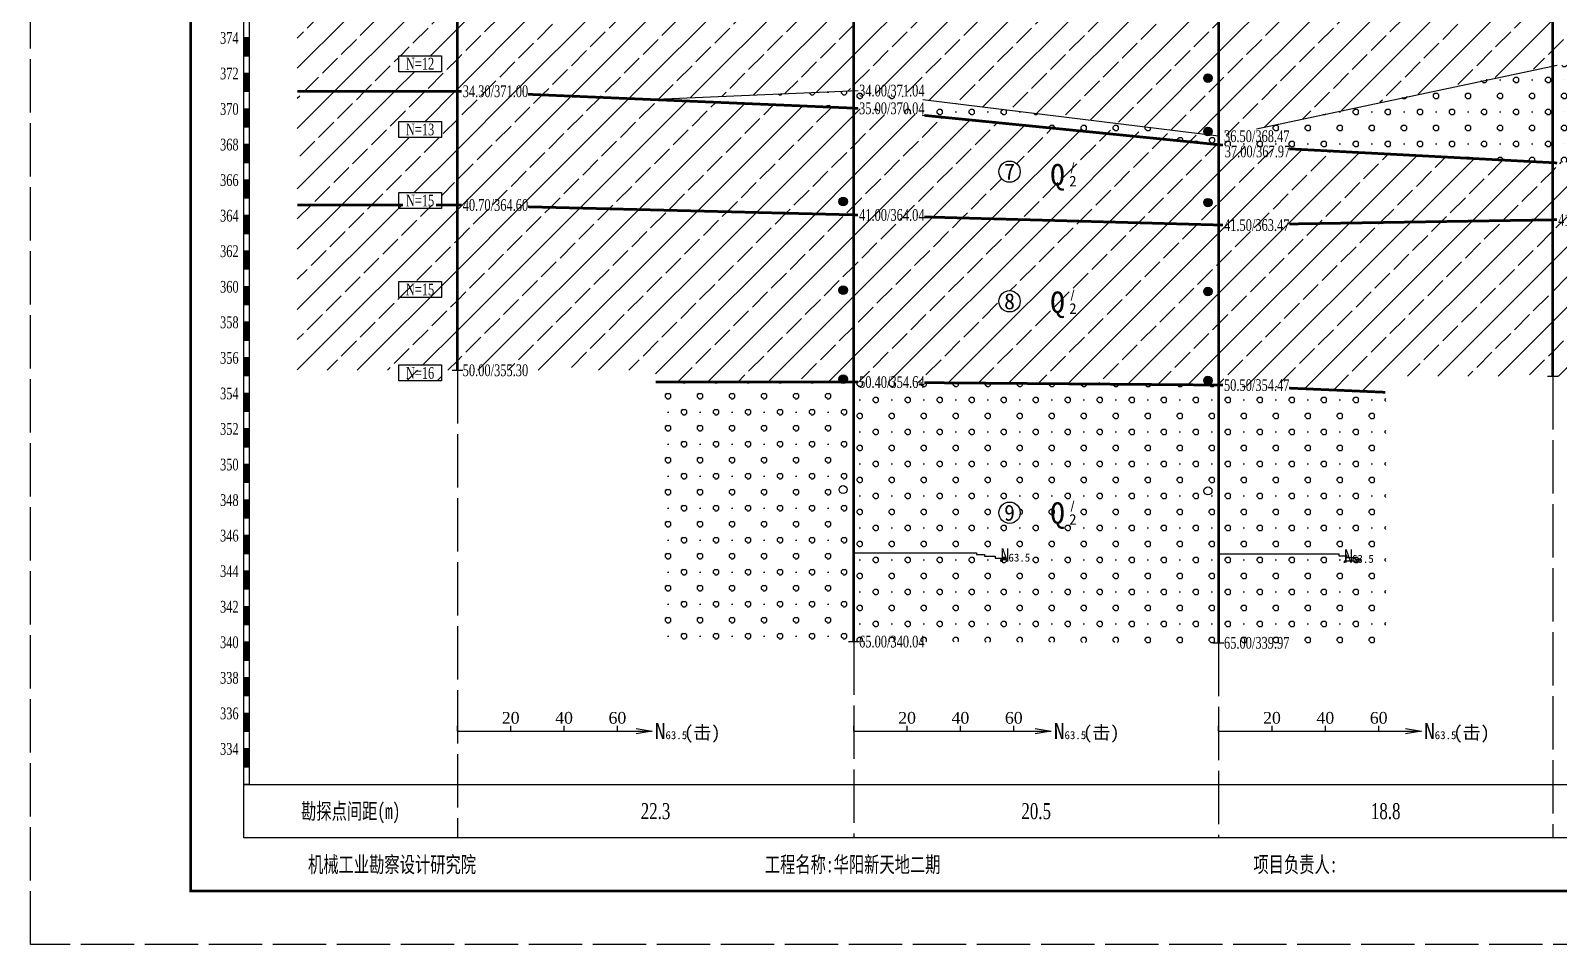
# Model space of a CAD drawing. Header units: millimetres. Extents: x -30 to 2967, y -786 to 1322.
# Drawn here: x 856.1 to 1142.5, y -785.6 to -614.2 of the extents above; entities that cross this region are included whole.
import ezdxf
from ezdxf.enums import TextEntityAlignment as Align

# ---------------------------------------------------------------- set-up
doc = ezdxf.new("R2010")
doc.units = ezdxf.units.MM
doc.linetypes.add('XX', pattern=[12, 10, -2])
doc.layers.add('MASKTEXT', color=7, linetype='Continuous')
doc.styles.add('Dzcd', font='TIMES.TTF')
doc.styles.add('DzSl', font='italic__.ttf')
doc.styles.get("Standard").update_dxf_attribs({"font": 'SimSun.ttf'})
pattern_1 = [(0, (936.3495, -1862.2876), (3, 3), [0.4142, -5.5858]), (0, (936.3495, -1861.2876), (3, 3), [0.4142, -5.5858]), (90, (936.0566, -1861.9947), (-3, 3), [0.4142, -5.5858]), (90, (937.0566, -1861.9947), (-3, 3), [0.4142, -5.5858]), (45, (936.7637, -1862.2876), (-3.000042, 3.000042), [0.4142, -3.8285]), (45, (936.0566, -1861.5805), (-3.000042, 3.000042), [0.4142, -3.8285]), (135, (936.3495, -1862.2876), (-3.000042, -3.000042), [0.4142, -3.8285]), (135, (937.0566, -1861.5805), (-3.000042, -3.000042), [0.4142, -3.8285]), (0, (939.5566, -1861.7876), (0, 6), [0, -6])]
pattern_2 = [(0, (0.293, 0), (3, 3), [0.4142, -5.5858]), (0, (0.293, 1), (3, 3), [0.4142, -5.5858]), (90, (0, 0.293), (-3, 3), [0.4142, -5.5858]), (90, (1, 0.293), (-3, 3), [0.4142, -5.5858]), (45, (0.707, 0), (-3.000042, 3.000042), [0.4142, -3.8285]), (45, (0, 0.707), (-3.000042, 3.000042), [0.4142, -3.8285]), (135, (0.293, 0), (-3.000042, -3.000042), [0.4142, -3.8285]), (135, (1, 0.707), (-3.000042, -3.000042), [0.4142, -3.8285]), (0, (3.5, 0.5), (0, 6), [0, -6])]
pattern_3 = [(45, (0, 0), (-5.656854, 5.656854), []), (45, (5.657, 0), (-2.828427, 8.48528), [4, -1])]

# ---------------------------------------------------------------- blocks, each defined once
blk = doc.blocks.new('TL_YZY')
h = blk.add_hatch(color=256)
edge = h.paths.add_edge_path()
edge.add_arc((0, -0.79), 0.8, 0, 360)
blk.add_circle((0, -0.79), 0.8)
blk = doc.blocks.new('TL_BGN')
blk.add_lwpolyline([(-8, 0), (0, 0), (0, -3), (-8, -3)], close=True)
blk = doc.blocks.new('TL_RDY')
blk.add_circle((0, -1.51), 0.75)

msp = doc.modelspace()

# ---------------------------------------------------------------- hatches: boundary and pattern name
h = msp.add_hatch()
h.set_pattern_fill('粉质粘土', color=256, style=0)
h.set_pattern_definition(pattern_3)
h.paths.add_polyline_path([(936.06, -589.62), (1010.36, -585.49), (1010.36, -628.82), (936.06, -625.62)])
h.paths.add_polyline_path([(973.31, -627.12), (1010.36, -625.49), (1010.36, -628.82)], flags=16)
h.paths.add_polyline_path([(936.16, -589.72), (1010.36, -597.82), (1010.36, -605.49), (936.16, -612.29)], flags=16)
h.paths.add_polyline_path([(936.48, -591.34), (949.63, -591.34), (949.63, -587.89), (936.48, -587.89)], flags=24)
h.paths.add_polyline_path([(936.48, -614.01), (949.63, -614.01), (949.63, -610.56), (936.48, -610.56)], flags=24)
h.paths.add_polyline_path([(936.48, -614.01), (949.63, -614.01), (949.63, -610.56), (936.48, -610.56)], flags=8)
h.paths.add_polyline_path([(936.48, -627.34), (949.63, -627.34), (949.63, -623.89), (936.48, -623.89)], flags=25)
h.paths.add_polyline_path([(999.36, -583.82), (1007.36, -583.82), (1007.36, -586.82), (999.36, -586.82)])
h.paths.add_polyline_path([(1000.18, -587.02), (1006.53, -587.02), (1006.53, -583.67), (1000.18, -583.67)], flags=9)
h = msp.add_hatch()
h.set_pattern_fill('粉质粘土', color=256, style=0)
h.set_pattern_definition(pattern_3)
h.paths.add_polyline_path([(1010.36, -585.49), (1078.76, -587.72), (1078.76, -635.72), (1010.36, -628.82)])
edge = h.paths.add_edge_path(flags=16)
edge.add_arc((1039.56, -609.1), 2, 0, 360)
h.paths.add_polyline_path([(1044.66, -632.17), (1078.76, -634.06), (1078.76, -635.72)])
h.paths.add_polyline_path([(1010.46, -625.59), (1078.76, -634.01), (1078.76, -635.64), (1010.46, -628.82)], flags=16)
h.paths.add_polyline_path([(1010.46, -597.92), (1078.76, -598.39), (1078.76, -602.39), (1010.46, -605.49)])
h.paths.add_polyline_path([(1046.04, -613.24), (1051.07, -613.24), (1051.07, -606.67), (1046.04, -606.67)], flags=24)
h.paths.add_polyline_path([(1050.27, -612.39), (1052.66, -612.39), (1052.66, -609.47), (1050.27, -609.47)], flags=24)
h.paths.add_polyline_path([(1050.26, -609.9), (1054.37, -609.9), (1054.37, -606.9), (1050.26, -606.9)], flags=24)
h.paths.add_polyline_path([(1010.78, -587.21), (1023.93, -587.21), (1023.93, -583.76), (1010.78, -583.76)], flags=9)
h.paths.add_polyline_path([(1010.78, -599.54), (1023.93, -599.54), (1023.93, -596.09), (1010.78, -596.09)], flags=24)
h.paths.add_polyline_path([(1010.78, -607.21), (1023.93, -607.21), (1023.93, -603.76), (1010.78, -603.76)], flags=24)
h.paths.add_polyline_path([(1010.78, -627.21), (1023.93, -627.21), (1023.93, -623.76), (1010.78, -623.76)], flags=24)
h.paths.add_polyline_path([(1010.78, -630.54), (1023.93, -630.54), (1023.93, -627.09), (1010.78, -627.09)], flags=24)
h = msp.add_hatch()
h.set_pattern_fill('粉质粘土', color=256, style=0)
h.set_pattern_definition(pattern_3)
h.paths.add_polyline_path([(1078.76, -587.72), (1141.39, -586.72), (1141.39, -639.06), (1078.76, -635.72)])
h.paths.add_polyline_path([(1078.86, -634.16), (1141.39, -620.72), (1141.39, -639.06), (1078.86, -635.72)], flags=16)
h.paths.add_polyline_path([(1078.86, -598.49), (1110.07, -600.97), (1078.86, -602.39)], flags=16)
h.paths.add_polyline_path([(1079.18, -589.44), (1092.33, -589.44), (1092.33, -585.99), (1079.18, -585.99)], flags=9)
h.paths.add_polyline_path([(1079.18, -600.11), (1092.33, -600.11), (1092.33, -596.66), (1079.18, -596.66)], flags=24)
h.paths.add_polyline_path([(1079.18, -604.11), (1092.33, -604.11), (1092.33, -600.66), (1079.18, -600.66)], flags=24)
h.paths.add_polyline_path([(1079.18, -635.77), (1092.33, -635.77), (1092.33, -632.32), (1079.18, -632.32)], flags=24)
h.paths.add_polyline_path([(1079.33, -638.63), (1092.48, -638.63), (1092.48, -635.18), (1079.33, -635.18)], flags=24)
h = msp.add_hatch()
h.set_pattern_fill('粉质粘土', color=256, style=0)
h.set_pattern_definition(pattern_3)
h.paths.add_polyline_path([(1141.39, -586.72), (1223.46, -593.02), (1223.46, -632.36), (1141.39, -639.06)])
h.paths.add_polyline_path([(1141.49, -620.82), (1223.46, -617.36), (1223.46, -632.36), (1141.49, -639.06)], flags=0)
h.paths.add_polyline_path([(1141.81, -588.44), (1154.97, -588.44), (1154.97, -584.99), (1141.81, -584.99)], flags=8)
h.paths.add_polyline_path([(1141.81, -622.44), (1154.97, -622.44), (1154.97, -618.99), (1141.81, -618.99)], flags=8)
h.paths.add_polyline_path([(1141.81, -622.44), (1154.97, -622.44), (1154.97, -618.99), (1141.81, -618.99)], flags=8)
h.paths.add_polyline_path([(1141.81, -640.77), (1154.97, -640.77), (1154.97, -637.32), (1141.81, -637.32)], flags=8)
h = msp.add_hatch()
h.set_pattern_fill('粉质粘土', color=256, style=0)
h.set_pattern_definition(pattern_3)
h.paths.add_polyline_path([(906.06, -589.62), (936.06, -589.62), (936.06, -625.62), (906.06, -625.62)])
h.paths.add_polyline_path([(906.16, -589.72), (936.06, -589.62), (936.06, -612.29), (906.16, -612.29)], flags=16)
h.paths.add_polyline_path([(925.88, -622.15), (932.23, -622.15), (932.23, -618.8), (925.88, -618.8)], flags=24)
h.paths.add_polyline_path([(925.88, -594.49), (932.23, -594.49), (932.23, -591.13), (925.88, -591.13)], flags=8)
h.paths.add_polyline_path([(925.06, -618.95), (933.06, -618.95), (933.06, -621.95), (925.06, -621.95)], flags=16)
h.paths.add_polyline_path([(925.88, -622.15), (932.23, -622.15), (932.23, -618.8), (925.88, -618.8)], flags=8)
for points in [[(896.06, -618.95), (896.06, -615.62), (897.06, -615.62), (897.06, -618.95)], [(896.06, -625.62), (896.06, -622.29), (897.06, -622.29), (897.06, -625.62)], [(896.06, -632.29), (896.06, -628.95), (897.06, -628.95), (897.06, -632.29)], [(896.06, -638.95), (896.06, -635.62), (897.06, -635.62), (897.06, -638.95)], [(896.06, -645.62), (896.06, -642.29), (897.06, -642.29), (897.06, -645.62)], [(896.06, -652.29), (896.06, -648.95), (897.06, -648.95), (897.06, -652.29)], [(896.06, -658.95), (896.06, -655.62), (897.06, -655.62), (897.06, -658.95)], [(896.06, -665.62), (896.06, -662.29), (897.06, -662.29), (897.06, -665.62)], [(896.06, -672.29), (896.06, -668.95), (897.06, -668.95), (897.06, -672.29)], [(896.06, -678.95), (896.06, -675.62), (897.06, -675.62), (897.06, -678.95)], [(896.06, -685.62), (896.06, -682.29), (897.06, -682.29), (897.06, -685.62)], [(896.06, -692.29), (896.06, -688.95), (897.06, -688.95), (897.06, -692.29)], [(896.06, -698.95), (896.06, -695.62), (897.06, -695.62), (897.06, -698.95)], [(896.06, -705.62), (896.06, -702.29), (897.06, -702.29), (897.06, -705.62)], [(896.06, -712.29), (896.06, -708.95), (897.06, -708.95), (897.06, -712.29)], [(896.06, -718.95), (896.06, -715.62), (897.06, -715.62), (897.06, -718.95)], [(896.06, -725.62), (896.06, -722.29), (897.06, -722.29), (897.06, -725.62)], [(896.06, -732.29), (896.06, -728.95), (897.06, -728.95), (897.06, -732.29)], [(896.06, -738.95), (896.06, -735.62), (897.06, -735.62), (897.06, -738.95)], [(896.06, -745.62), (896.06, -742.29), (897.06, -742.29), (897.06, -745.62)], [(896.06, -752.29), (896.06, -748.95), (897.06, -748.95), (897.06, -752.29)]]:
    msp.add_hatch(color=256).paths.add_polyline_path(points)
h = msp.add_hatch()
h.set_pattern_fill('圆砾', color=256, style=0)
h.set_pattern_definition(pattern_2)
h.paths.add_polyline_path([(1141.49, -620.82), (1223.46, -617.36), (1223.46, -632.36), (1141.49, -639.06)])
edge = h.paths.add_edge_path(flags=16)
edge.add_arc((1221.46, -622.2), 0.75, 0, 360)
edge = h.paths.add_edge_path(flags=16)
edge.add_arc((1167.76, -628.16), 2, 0, 360)
h.paths.add_polyline_path([(1169.18, -630.97), (1171.56, -630.97), (1171.56, -628.08), (1169.18, -628.08)], flags=24)
h.paths.add_polyline_path([(1165.96, -630.39), (1169.55, -630.39), (1169.55, -626.01), (1165.96, -626.01)], flags=24)
h.paths.add_polyline_path([(1141.81, -640.77), (1154.97, -640.77), (1154.97, -637.32), (1141.81, -637.32)], flags=9)
h = msp.add_hatch()
h.set_pattern_fill('圆砾', color=256, style=0)
h.set_pattern_definition(pattern_2)
h.paths.add_polyline_path([(1078.86, -634.16), (1141.39, -620.72), (1141.39, -639.06), (1078.86, -635.72)])
h.paths.add_polyline_path([(1079.18, -635.77), (1092.33, -635.77), (1092.33, -632.32), (1079.18, -632.32)], flags=25)
h = msp.add_hatch()
h.set_pattern_fill('粉质粘土', color=256, style=0)
h.set_pattern_definition(pattern_3)
h.paths.add_polyline_path([(936.06, -625.62), (1010.36, -628.82), (1010.36, -648.82), (936.06, -646.96)])
h.paths.add_polyline_path([(936.48, -627.34), (949.63, -627.34), (949.63, -623.89), (936.48, -623.89)], flags=8)
h.paths.add_polyline_path([(936.48, -648.67), (949.63, -648.67), (949.63, -645.22), (936.48, -645.22)], flags=8)
h = msp.add_hatch()
h.set_pattern_fill('圆砾', color=256, style=0)
h.set_pattern_definition(pattern_2)
h.paths.add_polyline_path([(1010.46, -625.59), (1078.76, -634.01), (1078.76, -635.64), (1010.46, -628.82)])
h.paths.add_polyline_path([(1010.78, -630.54), (1023.93, -630.54), (1023.93, -627.09), (1010.78, -627.09)], flags=25)
h.paths.add_polyline_path([(1010.78, -627.21), (1023.93, -627.21), (1023.93, -623.76), (1010.78, -623.76)], flags=9)
h = msp.add_hatch()
h.set_pattern_fill('粉质粘土', color=256, style=0)
h.set_pattern_definition(pattern_3)
h.paths.add_polyline_path([(906.06, -625.62), (936.06, -625.62), (936.06, -646.96), (906.06, -646.96)])
h.paths.add_polyline_path([(925.88, -647.82), (932.23, -647.82), (932.23, -644.47), (925.88, -644.47)], flags=9)
h.paths.add_polyline_path([(925.88, -634.48), (932.23, -634.48), (932.23, -631.13), (925.88, -631.13)], flags=24)
h.paths.add_polyline_path([(925.06, -631.29), (933.06, -631.29), (933.06, -634.29), (925.06, -634.29)], flags=16)
h.paths.add_polyline_path([(925.06, -644.62), (933.06, -644.62), (933.06, -647.62), (925.06, -647.62)])
h.paths.add_polyline_path([(925.88, -634.48), (932.23, -634.48), (932.23, -631.13), (925.88, -631.13)], flags=24)
h.paths.add_polyline_path([(925.88, -647.82), (932.23, -647.82), (932.23, -644.47), (925.88, -644.47)], flags=9)
h = msp.add_hatch()
h.set_pattern_fill('圆砾', color=256, style=0)
h.set_pattern_definition(pattern_1)
h.paths.add_polyline_path([(973.31, -627.12), (1010.36, -625.49), (1010.36, -628.82)])
h = msp.add_hatch()
h.set_pattern_fill('粉质粘土', color=256, style=0)
h.set_pattern_definition(pattern_3)
h.paths.add_polyline_path([(1010.36, -628.82), (1078.76, -635.72), (1078.76, -650.72), (1010.36, -648.82)])
edge = h.paths.add_edge_path(flags=16)
edge.add_arc((1039.56, -640.7), 2, 0, 360)
h.paths.add_polyline_path([(1046.04, -644.81), (1051.07, -644.81), (1051.07, -638.25), (1046.04, -638.25)], flags=24)
h.paths.add_polyline_path([(1050.28, -643.96), (1052.66, -643.96), (1052.66, -641.07), (1050.28, -641.07)], flags=24)
h.paths.add_polyline_path([(1050.26, -641.47), (1052.4, -641.47), (1052.4, -638.47), (1050.26, -638.47)], flags=24)
h.paths.add_polyline_path([(1010.78, -630.54), (1023.93, -630.54), (1023.93, -627.09), (1010.78, -627.09)], flags=9)
h.paths.add_polyline_path([(1010.78, -650.54), (1023.93, -650.54), (1023.93, -647.09), (1010.78, -647.09)], flags=25)
h = msp.add_hatch()
h.set_pattern_fill('圆砾', color=256, style=0)
h.set_pattern_definition(pattern_1)
h.paths.add_polyline_path([(1044.66, -632.17), (1078.76, -634.06), (1078.76, -635.72)])
h = msp.add_hatch()
h.set_pattern_fill('粉质粘土', color=256, style=0)
h.set_pattern_definition(pattern_3)
h.paths.add_polyline_path([(1141.39, -639.06), (1223.46, -632.36), (1223.46, -649.02), (1141.39, -649.72)])
h.paths.add_polyline_path([(1141.81, -640.77), (1154.97, -640.77), (1154.97, -637.32), (1141.81, -637.32)], flags=8)
h.paths.add_polyline_path([(1141.81, -651.44), (1154.97, -651.44), (1154.97, -647.99), (1141.81, -647.99)], flags=8)
h = msp.add_hatch()
h.set_pattern_fill('粉质粘土', color=256, style=0)
h.set_pattern_definition(pattern_3)
h.paths.add_polyline_path([(1078.76, -635.72), (1141.39, -639.06), (1141.39, -649.72), (1078.76, -650.72)])
h.paths.add_polyline_path([(1079.33, -638.63), (1092.48, -638.63), (1092.48, -635.18), (1079.33, -635.18)], flags=9)
h.paths.add_polyline_path([(1079.18, -652.44), (1092.33, -652.44), (1092.33, -648.99), (1079.18, -648.99)], flags=9)
h = msp.add_hatch()
h.set_pattern_fill('粉质粘土', color=256, style=0)
h.set_pattern_definition(pattern_3)
h.paths.add_polyline_path([(906.06, -646.96), (936.06, -646.96), (936.06, -677.95), (906.06, -677.95)])
h.paths.add_polyline_path([(925.88, -664.48), (932.23, -664.48), (932.23, -661.13), (925.88, -661.13)], flags=24)
h.paths.add_polyline_path([(925.06, -676.95), (933.06, -676.95), (933.06, -679.95), (925.06, -679.95)])
h.paths.add_polyline_path([(925.88, -680.15), (932.23, -680.15), (932.23, -676.8), (925.88, -676.8)], flags=9)
h = msp.add_hatch()
h.set_pattern_fill('粉质粘土', color=256, style=0)
h.set_pattern_definition(pattern_3)
h.paths.add_polyline_path([(936.06, -646.96), (1010.36, -648.82), (1010.36, -680.16), (973.21, -680.16), (973.21, -677.95), (971.77, -677.95), (936.06, -677.95)])
h.paths.add_polyline_path([(936.48, -648.67), (949.63, -648.67), (949.63, -645.22), (936.48, -645.22)], flags=9)
edge = h.paths.add_edge_path()
edge.add_line((935.06, -677.95), (937.06, -677.95))
h.paths.add_polyline_path([(936.48, -679.67), (949.63, -679.67), (949.63, -676.22), (936.48, -676.22)], flags=25)
h = msp.add_hatch()
h.set_pattern_fill('粉质粘土', color=256, style=0)
h.set_pattern_definition(pattern_3)
h.paths.add_polyline_path([(1010.36, -648.82), (1078.76, -650.72), (1078.76, -680.72), (1010.36, -680.16)])
edge = h.paths.add_edge_path(flags=16)
edge.add_arc((1039.56, -665.01), 2, 0, 360)
h.paths.add_polyline_path([(1046.04, -668.71), (1051.07, -668.71), (1051.07, -662.15), (1046.04, -662.15)], flags=24)
h.paths.add_polyline_path([(1050.28, -667.86), (1052.66, -667.86), (1052.66, -664.97), (1050.28, -664.97)], flags=24)
h.paths.add_polyline_path([(1050.26, -665.37), (1052.4, -665.37), (1052.4, -662.37), (1050.26, -662.37)], flags=24)
h.paths.add_polyline_path([(1010.78, -650.54), (1023.93, -650.54), (1023.93, -647.09), (1010.78, -647.09)], flags=9)
h.paths.add_polyline_path([(1010.78, -681.87), (1023.93, -681.87), (1023.93, -678.42), (1010.78, -678.42)], flags=9)
h = msp.add_hatch()
h.set_pattern_fill('粉质粘土', color=256, style=0)
h.set_pattern_definition(pattern_3)
h.paths.add_polyline_path([(1078.76, -650.72), (1141.39, -649.72), (1141.39, -679.05), (1110.07, -679.05), (1110.1, -682.08), (1078.76, -680.72)])
h.paths.add_polyline_path([(1079.18, -652.44), (1092.33, -652.44), (1092.33, -648.99), (1079.18, -648.99)], flags=9)
h.paths.add_polyline_path([(1079.18, -682.44), (1092.33, -682.44), (1092.33, -678.99), (1079.18, -678.99)], flags=9)
h = msp.add_hatch()
h.set_pattern_fill('粉质粘土', color=256, style=0)
h.set_pattern_definition(pattern_3)
h.paths.add_polyline_path([(1141.39, -649.72), (1223.46, -649.02), (1223.46, -687.02), (1182.52, -685.24), (1182.42, -679.05), (1141.39, -679.05)])
h.paths.add_polyline_path([(1141.81, -651.44), (1154.97, -651.44), (1154.97, -647.99), (1141.81, -647.99)], flags=9)
h.paths.add_polyline_path([(1141.81, -680.77), (1154.97, -680.77), (1154.97, -677.32), (1141.81, -677.32)], flags=25)
h = msp.add_hatch()
h.set_pattern_fill('圆砾', color=256, style=0)
h.set_pattern_definition(pattern_2)
h.paths.add_polyline_path([(1010.36, -680.16), (1078.76, -680.72), (1078.76, -729.05), (1010.36, -728.82)])
edge = h.paths.add_edge_path(flags=16)
edge.add_arc((1039.56, -704.66), 2, 0, 360)
h.paths.add_polyline_path([(1046.04, -708.25), (1051.07, -708.25), (1051.07, -701.68), (1046.04, -701.68)], flags=24)
h.paths.add_polyline_path([(1050.28, -707.39), (1052.66, -707.39), (1052.66, -704.51), (1050.28, -704.51)], flags=24)
h.paths.add_polyline_path([(1050.26, -704.91), (1052.4, -704.91), (1052.4, -701.91), (1050.26, -701.91)], flags=24)
h.paths.add_polyline_path([(1010.78, -681.87), (1023.93, -681.87), (1023.93, -678.42), (1010.78, -678.42)], flags=9)
edge = h.paths.add_edge_path()
edge.add_line((1009.36, -728.82), (1011.36, -728.82))
h.paths.add_polyline_path([(1010.78, -730.54), (1023.93, -730.54), (1023.93, -727.09), (1010.78, -727.09)], flags=9)
h = msp.add_hatch()
h.set_pattern_fill('圆砾', color=256, style=0)
h.set_pattern_definition(pattern_1)
h.paths.add_polyline_path([(973.21, -680.16), (1010.36, -680.16), (1010.36, -728.82), (973.21, -728.82)])
h = msp.add_hatch()
h.set_pattern_fill('圆砾', color=256, style=0)
h.set_pattern_definition(pattern_2)
h.paths.add_polyline_path([(1078.76, -680.72), (1110.1, -682.08), (1110.07, -729.05), (1078.76, -729.05)])
h.paths.add_polyline_path([(1079.18, -682.44), (1092.33, -682.44), (1092.33, -678.99), (1079.18, -678.99)], flags=9)
edge = h.paths.add_edge_path()
edge.add_line((1077.76, -729.05), (1079.76, -729.05))
h.paths.add_polyline_path([(1079.18, -730.77), (1092.33, -730.77), (1092.33, -727.32), (1079.18, -727.32)], flags=9)

# ---------------------------------------------------------------- linework, layer by layer
for p, q in [((1085.84, -632.66), (1142.19, -620.72)), ((973.31, -627.12), (1011.16, -625.49)), ((973.31, -627.12), (1011.16, -628.82)), ((1023.32, -627.17), (1078.76, -634.01)), ((1023.21, -630.11), (1078.76, -635.64)), ((1044.66, -632.17), (1079.56, -635.72)), ((1142.19, -639.06), (1091.74, -636.41)), ((935.06, -677.95), (937.06, -677.95)), ((1140.39, -679.05), (1142.39, -679.05)), ((1009.36, -728.82), (1011.36, -728.82)), ((1077.76, -729.05), (1079.76, -729.05)), ((936.06, -745.62), (936.06, -744.62)), ((946.06, -745.62), (946.06, -744.62)), ((956.06, -745.62), (956.06, -744.62)), ((966.06, -745.62), (966.06, -744.62)), ((1010.36, -745.62), (1010.36, -744.62)), ((1020.36, -745.62), (1020.36, -744.62)), ((1030.36, -745.62), (1030.36, -744.62)), ((1040.36, -745.62), (1040.36, -744.62)), ((1078.76, -745.62), (1078.76, -744.62)), ((1088.76, -745.62), (1088.76, -744.62)), ((1098.76, -745.62), (1098.76, -744.62)), ((1108.76, -745.62), (1108.76, -744.62)), ((936.06, -745.62), (972.56, -745.62)), ((1010.36, -745.62), (1047.36, -745.62)), ((1078.76, -745.62), (1116.76, -745.62))]:
    msp.add_line(p, q)
at = {"linetype": 'XX'}
for p, q in [((936.06, -677.95), (936.06, -765.62)), ((1141.39, -679.05), (1141.39, -765.62)), ((1010.36, -728.82), (1010.36, -765.62)), ((1078.76, -729.05), (1078.76, -765.62))]:
    msp.add_line(p, q, dxfattribs=at)
msp.add_lwpolyline([(856.06, -785.62), (856.06, -469.02), (1283.46, -469.02), (1283.46, -785.62)], close=True, dxfattribs=at)
at = {"const_width": 0.5}
msp.add_lwpolyline([(886.06, -775.62), (886.06, -479.02), (1273.46, -479.02), (1273.46, -775.62)], close=True, dxfattribs=at)
for points in [[(936.06, -511.29, 0.5, 0.5, 0), (936.06, -677.95, 0, 0, 0)], [(1078.76, -512.39, 0.5, 0.5, 0), (1078.76, -729.05, 0, 0, 0)], [(1141.39, -512.39, 0.5, 0.5, 0), (1141.39, -679.05, 0, 0, 0)], [(1010.36, -546.82, 0.5, 0.5, 0), (1010.36, -728.82, 0, 0, 0)]]:
    msp.add_lwpolyline(points, format="xyseb")
for points in [[(896.06, -615.62), (896.06, -612.29), (897.06, -612.29), (897.06, -615.62)], [(896.06, -618.95), (896.06, -615.62), (897.06, -615.62), (897.06, -618.95)], [(896.06, -622.29), (896.06, -618.95), (897.06, -618.95), (897.06, -622.29)], [(896.06, -625.62), (896.06, -622.29), (897.06, -622.29), (897.06, -625.62)], [(896.06, -628.95), (896.06, -625.62), (897.06, -625.62), (897.06, -628.95)], [(896.06, -632.29), (896.06, -628.95), (897.06, -628.95), (897.06, -632.29)], [(896.06, -635.62), (896.06, -632.29), (897.06, -632.29), (897.06, -635.62)], [(896.06, -638.95), (896.06, -635.62), (897.06, -635.62), (897.06, -638.95)], [(896.06, -642.29), (896.06, -638.95), (897.06, -638.95), (897.06, -642.29)], [(896.06, -645.62), (896.06, -642.29), (897.06, -642.29), (897.06, -645.62)], [(896.06, -648.95), (896.06, -645.62), (897.06, -645.62), (897.06, -648.95)], [(896.06, -652.29), (896.06, -648.95), (897.06, -648.95), (897.06, -652.29)], [(896.06, -655.62), (896.06, -652.29), (897.06, -652.29), (897.06, -655.62)], [(896.06, -658.95), (896.06, -655.62), (897.06, -655.62), (897.06, -658.95)], [(896.06, -662.29), (896.06, -658.95), (897.06, -658.95), (897.06, -662.29)], [(896.06, -665.62), (896.06, -662.29), (897.06, -662.29), (897.06, -665.62)], [(896.06, -668.95), (896.06, -665.62), (897.06, -665.62), (897.06, -668.95)], [(896.06, -672.29), (896.06, -668.95), (897.06, -668.95), (897.06, -672.29)], [(896.06, -675.62), (896.06, -672.29), (897.06, -672.29), (897.06, -675.62)], [(896.06, -678.95), (896.06, -675.62), (897.06, -675.62), (897.06, -678.95)], [(896.06, -682.29), (896.06, -678.95), (897.06, -678.95), (897.06, -682.29)], [(896.06, -685.62), (896.06, -682.29), (897.06, -682.29), (897.06, -685.62)], [(896.06, -688.95), (896.06, -685.62), (897.06, -685.62), (897.06, -688.95)], [(896.06, -692.29), (896.06, -688.95), (897.06, -688.95), (897.06, -692.29)], [(896.06, -695.62), (896.06, -692.29), (897.06, -692.29), (897.06, -695.62)], [(896.06, -698.95), (896.06, -695.62), (897.06, -695.62), (897.06, -698.95)], [(896.06, -702.29), (896.06, -698.95), (897.06, -698.95), (897.06, -702.29)], [(896.06, -705.62), (896.06, -702.29), (897.06, -702.29), (897.06, -705.62)], [(896.06, -708.95), (896.06, -705.62), (897.06, -705.62), (897.06, -708.95)], [(896.06, -712.29), (896.06, -708.95), (897.06, -708.95), (897.06, -712.29)], [(896.06, -715.62), (896.06, -712.29), (897.06, -712.29), (897.06, -715.62)], [(896.06, -718.95), (896.06, -715.62), (897.06, -715.62), (897.06, -718.95)], [(896.06, -722.29), (896.06, -718.95), (897.06, -718.95), (897.06, -722.29)], [(896.06, -725.62), (896.06, -722.29), (897.06, -722.29), (897.06, -725.62)], [(896.06, -728.95), (896.06, -725.62), (897.06, -725.62), (897.06, -728.95)], [(896.06, -732.29), (896.06, -728.95), (897.06, -728.95), (897.06, -732.29)], [(896.06, -735.62), (896.06, -732.29), (897.06, -732.29), (897.06, -735.62)], [(896.06, -738.95), (896.06, -735.62), (897.06, -735.62), (897.06, -738.95)], [(896.06, -742.29), (896.06, -738.95), (897.06, -738.95), (897.06, -742.29)], [(896.06, -745.62), (896.06, -742.29), (897.06, -742.29), (897.06, -745.62)], [(896.06, -748.95), (896.06, -745.62), (897.06, -745.62), (897.06, -748.95)], [(896.06, -752.29), (896.06, -748.95), (897.06, -748.95), (897.06, -752.29)], [(896.06, -755.62), (896.06, -752.29), (897.06, -752.29), (897.06, -755.62)], [(896.06, -755.62), (1263.46, -755.62), (1263.46, -765.62), (896.06, -765.62)]]:
    msp.add_lwpolyline(points, close=True)
for points in [[(936.86, -625.62), (906.06, -625.62)], [(949.29, -626.19), (1011.16, -628.82)], [(1023.59, -630.15), (1079.56, -635.72)], [(1091.99, -636.42), (1142.19, -639.06)], [(925.88, -646.96), (906.06, -646.96)], [(936.86, -646.96), (932.08, -646.96)], [(949.29, -647.29), (1011.16, -648.82)], [(1023.59, -649.19), (1079.56, -650.72)], [(1091.99, -650.51), (1142.19, -649.72)], [(973.21, -680.16), (1011.16, -680.16)], [(1023.59, -680.27), (1079.56, -680.72)], [(1091.95, -681.29), (1109.99, -682.07)]]:
    msp.add_lwpolyline(points, dxfattribs=at)
at = {"color": 1}
for points in [[(1010.36, -712.15), (1033.36, -712.15), (1033.36, -712.49), (1034.86, -712.49), (1034.86, -712.82), (1036.86, -712.82), (1036.86, -713.15), (1038.86, -713.15), (1038.86, -713.49), (1037.86, -713.49), (1037.86, -713.82)], [(1078.76, -712.39), (1101.26, -712.39), (1101.26, -712.72), (1102.76, -712.72), (1102.76, -713.05), (1104.26, -713.05), (1104.26, -713.39), (1105.26, -713.39), (1105.26, -713.72), (1102.26, -713.72), (1102.26, -714.05)]]:
    msp.add_lwpolyline(points, dxfattribs=at)
for points in [[(969.56, -745.12), (972.56, -745.62), (969.56, -746.12)], [(1044.36, -745.12), (1047.36, -745.62), (1044.36, -746.12)], [(1113.76, -745.12), (1116.76, -745.62), (1113.76, -746.12)]]:
    msp.add_lwpolyline(points)
for centre in [(1039.56, -640.7), (1039.56, -665.01), (1039.56, -704.66)]:
    msp.add_circle(centre, 2)

# ---------------------------------------------------------------- block references
for name, p in [('TL_BGN', (933.06, -618.95)), ('TL_YZY', (1076.76, -622.39)), ('TL_BGN', (933.06, -631.29)), ('TL_YZY', (1076.76, -632.39)), ('TL_BGN', (933.06, -644.62)), ('TL_YZY', (1008.36, -645.49)), ('TL_YZY', (1076.76, -645.72)), ('TL_BGN', (933.06, -661.29)), ('TL_YZY', (1008.36, -662.15)), ('TL_YZY', (1076.76, -662.39)), ('TL_BGN', (933.06, -676.95)), ('TL_YZY', (1008.36, -678.82)), ('TL_YZY', (1076.76, -679.05)), ('TL_RDY', (1008.36, -698.82)), ('TL_RDY', (1076.76, -699.05))]:
    msp.add_blockref(name, p)

# ---------------------------------------------------------------- texts
at = {"style": 'Dzcd', "width": 0.7}
for s, p in [('374', (895.06, -615.62)), ('372', (895.06, -622.29)), ('370', (895.06, -628.95)), ('368', (895.06, -635.62)), ('366', (895.06, -642.29)), ('364', (895.06, -648.95)), ('362', (895.06, -655.62)), ('360', (895.06, -662.29)), ('358', (895.06, -668.95)), ('356', (895.06, -675.62)), ('354', (895.06, -682.29)), ('352', (895.06, -688.95)), ('350', (895.06, -695.62)), ('348', (895.06, -702.29)), ('346', (895.06, -708.95)), ('344', (895.06, -715.62)), ('342', (895.06, -722.29)), ('340', (895.06, -728.95)), ('338', (895.06, -735.62)), ('336', (895.06, -742.29)), ('334', (895.06, -748.95))]:
    msp.add_text(s, height=2.2, dxfattribs=at).set_placement(p, align=Align.MIDDLE_RIGHT)
for s, p in [('7', (1039.56, -640.7)), ('8', (1039.56, -665.01)), ('9', (1039.56, -704.66))]:
    msp.add_text(s, height=3).set_placement(p, align=Align.MIDDLE_CENTER)
for s, p in [('50.00/355.30', (937.06, -677.95)), ('65.00/340.04', (1011.36, -728.82)), ('65.00/339.97', (1079.76, -729.05))]:
    msp.add_text(s, height=2.2, dxfattribs=at).set_placement(p, align=Align.MIDDLE_LEFT)
at = {"color": 1}
for s, height, p in [('N', 2.5, (1037.86, -713.82)), ('63.5', 1.5, (1039.36, -713.82)), ('N', 2.5, (1102.26, -714.05)), ('63.5', 1.5, (1103.76, -714.05))]:
    msp.add_text(s, height=height, dxfattribs=at).set_placement(p)
at = {"style": 'Dzcd'}
for s, p in [('20', (946.06, -743.12)), ('40', (956.06, -743.12)), ('60', (966.06, -743.12)), ('20', (1020.36, -743.12)), ('40', (1030.36, -743.12)), ('60', (1040.36, -743.12)), ('20', (1088.76, -743.12)), ('40', (1098.76, -743.12)), ('60', (1108.76, -743.12))]:
    msp.add_text(s, height=2.2, dxfattribs=at).set_placement(p, align=Align.MIDDLE_CENTER)
for s, height, p in [('N', 3, (973.06, -747.12)), ('(击)', 2.5, (978.56, -747.12)), ('N', 3, (1047.86, -747.12)), ('(击)', 2.5, (1053.36, -747.12)), ('N', 3, (1117.26, -747.12)), ('(击)', 2.5, (1122.76, -747.12)), ('63.5', 1.5, (975.06, -747.12)), ('63.5', 1.5, (1049.86, -747.12)), ('63.5', 1.5, (1119.26, -747.12))]:
    msp.add_text(s, height=height).set_placement(p)
at = {"width": 0.7}
msp.add_text('勘探点间距(m)', height=3, dxfattribs=at).set_placement((916.06, -760.62), align=Align.MIDDLE_CENTER)
at = {"style": 'Dzcd', "width": 0.7}
for s, p in [('22.3', (973.21, -760.62)), ('20.5', (1044.56, -760.62)), ('18.8', (1110.07, -760.62))]:
    msp.add_text(s, height=3, dxfattribs=at).set_placement(p, align=Align.MIDDLE_CENTER)
at = {"width": 0.7}
for s, p in [('机械工业勘察设计研究院', (908.06, -770.62)), ('工程名称:华阳新天地二期', (993.69, -770.62)), ('项目负责人:', (1085.27, -770.62))]:
    msp.add_text(s, height=3, dxfattribs=at).set_placement(p, align=Align.MIDDLE_LEFT)
at = {"layer": 'MASKTEXT', "style": 'Dzcd', "width": 0.7}
for s, p in [('N=12', (929.06, -620.45)), ('N=13', (929.06, -632.79)), ('N=15', (929.06, -646.12)), ('N=15', (929.06, -662.79)), ('N=16', (929.06, -678.45))]:
    msp.add_text(s, height=2.2, dxfattribs=at).set_placement(p, align=Align.MIDDLE_CENTER)
for s, p in [('34.30/371.00', (937.06, -625.62)), ('34.00/371.04', (1011.36, -625.49)), ('35.00/370.04', (1011.36, -628.82)), ('36.50/368.47', (1079.76, -634.05)), ('37.00/367.97', (1079.9, -636.91)), ('40.70/364.60', (937.06, -646.95)), ('41.00/364.04', (1011.36, -648.82)), ('41.50/363.47', (1079.76, -650.72)), ('41.20/363.77', (1142.39, -649.72)), ('50.40/354.64', (1011.36, -680.15)), ('50.50/354.47', (1079.76, -680.72))]:
    msp.add_text(s, height=2.2, dxfattribs=at).set_placement(p, align=Align.MIDDLE_LEFT)
at = {"layer": 'MASKTEXT'}
for p in [(1048.56, -641.27), (1048.56, -665.17), (1048.56, -704.71)]:
    msp.add_text('Q', height=4, dxfattribs=at).set_placement(p, align=Align.MIDDLE_CENTER)
for p in [(1050.76, -643.47), (1050.76, -667.37), (1050.76, -706.91)]:
    msp.add_text('2', height=2, dxfattribs=at).set_placement(p)
at = {"layer": 'MASKTEXT', "style": 'DzSl'}
for p in [(1050.76, -640.97), (1050.76, -664.87), (1050.76, -704.41)]:
    msp.add_text('l', height=2, dxfattribs=at).set_placement(p)

doc.saveas('drawing.dxf')
